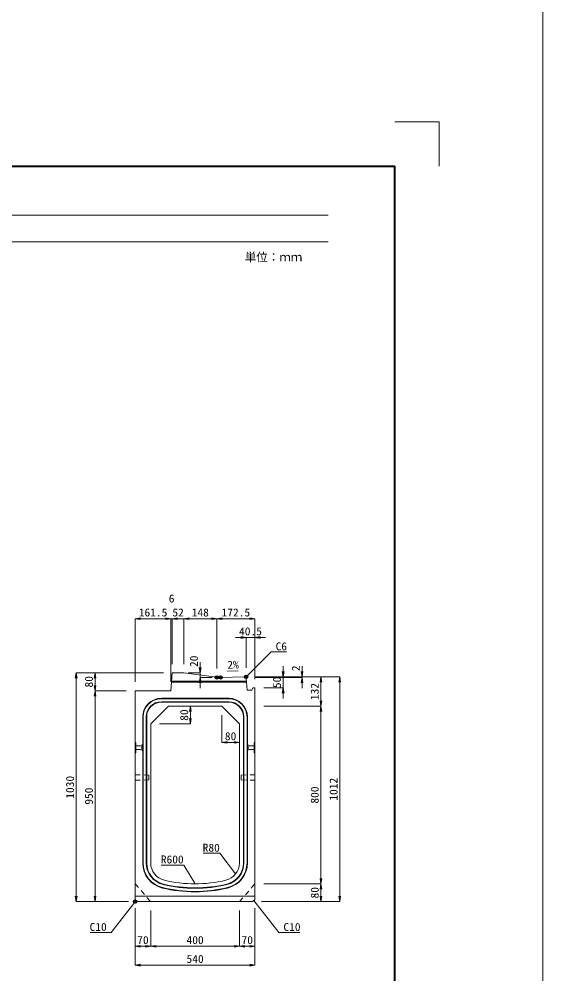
# Model space of a CAD drawing. Units: millimetres at full size; some dimension numbers follow another scale. Extents: x -1267 to 18002, y -8040 to 14480.
# Drawn here: x 15642 to 18002, y -5238 to -938 of the extents above; entities that cross this region are included whole.
import ezdxf
from ezdxf.enums import TextEntityAlignment as Align

# ---------------------------------------------------------------- set-up
doc = ezdxf.new("R2010")
doc.units = ezdxf.units.MM
doc.header["$LTSCALE"] = 30
doc.header["$PDMODE"] = 32
doc.header["$PDSIZE"] = 15
doc.linetypes.add('USER1', pattern=[1.35, 0.75, -0.6])
for name, color, linetype, lineweight in [('0_2', 7, 'Continuous', 13), ('Defpoints_3', 1, 'Continuous', 13), ('インサート', 3, 'USER1', 9), ('吊りマスター', 4, 'USER1', 9), ('図枠', 7, 'Continuous', 5), ('寸法線', 7, 'Continuous', 13), ('引出線', 4, 'Continuous', 13), ('本体', 2, 'Continuous', 13), ('目地', 132, 'Continuous', 5)]:
    doc.layers.add(name, color=color, linetype=linetype, lineweight=lineweight)
doc.layers.add('作業エリア', color=11, linetype='Continuous')
doc.styles.add('ＭＳ ゴシック', font='')
doc.styles.add('ＭＳ 明朝', font='')
doc.styles.get('ＭＳ ゴシック').set_extended_font_data('MS Gothic')
doc.styles.get('ＭＳ 明朝').set_extended_font_data('MS Mincho')

# ---------------------------------------------------------------- blocks, each defined once
blk = doc.blocks.new('open_arrow')
at = {"color": 0, "linetype": 'Continuous', "lineweight": -2}
blk.add_lwpolyline([(7.5, 1.25), (0, 0), (7.5, -1.25)], dxfattribs=at)

msp = doc.modelspace()

# ---------------------------------------------------------------- linework, layer by layer
at = {"layer": '0_2', "color": 5}
msp.add_line((18001.66, 14480.25), (18001.66, -8040.25), dxfattribs=at)
at = {"layer": 'Defpoints_3'}
for p in [(17334.44, -1400.17), (17534.44, -1600.17)]:
    msp.add_line(p, (17534.44, -1400.17), dxfattribs=at)
at = {"layer": 'インサート'}
for p, q in [((16167.64, -4210.51), (16194.64, -4210.51)), ((16167.64, -4210.51), (16167.64, -4227.51)), ((16197.64, -4206.51), (16194.64, -4206.51)), ((16194.64, -4206.51), (16194.64, -4231.51)), ((16197.64, -4231.51), (16197.64, -4206.51)), ((16671.24, -4206.51), (16674.24, -4206.51)), ((16671.24, -4231.51), (16671.24, -4206.51)), ((16674.24, -4206.51), (16674.24, -4231.51)), ((16701.24, -4210.51), (16674.24, -4210.51)), ((16701.24, -4210.51), (16701.24, -4227.51)), ((16167.64, -4227.51), (16194.64, -4227.51)), ((16194.64, -4231.51), (16197.64, -4231.51)), ((16674.24, -4231.51), (16671.24, -4231.51)), ((16701.24, -4227.51), (16674.24, -4227.51))]:
    msp.add_line(p, q, dxfattribs=at)
at = {"layer": '作業エリア'}
for p in [(16531.94, -3902.01), (16549.44, -3902.01), (16663.94, -3899.79), (16164.44, -4912.01)]:
    msp.add_point(p, dxfattribs=at)
at = {"layer": '吊りマスター'}
for p, q in [((16164.44, -4340.51), (16164.44, -4365.51)), ((16164.44, -4340.51), (16226.44, -4342.01)), ((16226.44, -4342.01), (16226.44, -4364.01)), ((16704.44, -4340.51), (16642.44, -4342.01)), ((16642.44, -4342.01), (16642.44, -4364.01)), ((16704.44, -4340.51), (16704.44, -4365.51)), ((16164.44, -4365.51), (16226.44, -4364.01)), ((16704.44, -4365.51), (16642.44, -4364.01))]:
    msp.add_line(p, q, dxfattribs=at)
at = {"layer": '図枠', "lineweight": 40}
for p in [(9534.44, -1600.17), (17334.44, -7140.17)]:
    msp.add_line(p, (17334.44, -1600.17), dxfattribs=at)
at = {"layer": '図枠', "lineweight": 13}
for p, q in [((9834.44, -1820.17), (17034.44, -1820.17)), ((9834.44, -1940.17), (17034.44, -1940.17))]:
    msp.add_line(p, q, dxfattribs=at)
at = {"layer": '寸法線'}
for p, q in [((16325.94, -3637.76), (16164.44, -3637.76)), ((16164.44, -3922.01), (16164.44, -3637.76)), ((16355.94, -3637.76), (16301.94, -3637.76)), ((16325.94, -3922.01), (16325.94, -3637.76)), ((16325.94, -3922.01), (16325.94, -3637.76)), ((16431.94, -3637.76), (16331.94, -3637.76)), ((16331.94, -3842.01), (16331.94, -3637.76)), ((16331.94, -3842.01), (16331.94, -3637.76)), ((16383.94, -3842.01), (16383.94, -3637.76)), ((16531.94, -3637.76), (16383.94, -3637.76)), ((16383.94, -3842.01), (16383.94, -3637.76)), ((16704.44, -3637.76), (16531.94, -3637.76)), ((16531.94, -3862.01), (16531.94, -3637.76)), ((16531.94, -3862.01), (16531.94, -3637.76)), ((16704.44, -3909.79), (16704.44, -3637.76)), ((16615.94, -3722.76), (16752.44, -3722.76)), ((16663.94, -3859.79), (16663.94, -3722.76)), ((16704.44, -3909.79), (16704.44, -3722.76)), ((16457.27, -3950.01), (16457.27, -3834.01)), ((16831.42, -3997.79), (16831.42, -3851.79)), ((16916.42, -3950.01), (16916.42, -3851.79)), ((15898.91, -4912.01), (15898.91, -3882.01)), ((16291.98, -3882.01), (15898.91, -3882.01)), ((15983.91, -3962.01), (15983.91, -3882.01)), ((16291.98, -3882.01), (15983.91, -3882.01)), ((16403.94, -3882.01), (16457.27, -3882.01)), ((16511.94, -3902.01), (16457.27, -3902.01)), ((16703.94, -3899.79), (17001.42, -3899.79)), ((16703.94, -3899.79), (17086.42, -3899.79)), ((16703.94, -3899.79), (16916.42, -3899.79)), ((16703.94, -3899.79), (16831.42, -3899.79)), ((16703.94, -3902.01), (16916.42, -3902.01)), ((17001.42, -4032.01), (17001.42, -3899.79)), ((17086.42, -4912.01), (17086.42, -3899.79)), ((16744.44, -3949.79), (16831.42, -3949.79)), ((15983.91, -4912.01), (15983.91, -3962.01)), ((16124.44, -3962.01), (15983.91, -3962.01)), ((16124.44, -3962.01), (15983.91, -3962.01)), ((16413.29, -4112.01), (16413.29, -4032.01)), ((16744.44, -4032.01), (17001.42, -4032.01)), ((16744.44, -4032.01), (17001.42, -4032.01)), ((17001.42, -4832.01), (17001.42, -4032.01)), ((16554.44, -4072.01), (16554.44, -4195.09)), ((16274.44, -4112.01), (16413.29, -4112.01)), ((16554.44, -4195.09), (16634.44, -4195.09)), ((16744.44, -4832.01), (17001.42, -4832.01)), ((16744.44, -4832.01), (17001.42, -4832.01)), ((17001.42, -4912.01), (17001.42, -4832.01)), ((16134.44, -4912.01), (15898.91, -4912.01)), ((16134.44, -4912.01), (15983.91, -4912.01)), ((16164.44, -4942.01), (16164.44, -5113.16)), ((16164.44, -4942.01), (16164.44, -5198.16)), ((16704.44, -4942.01), (16704.44, -5113.16)), ((16704.44, -4942.01), (16704.44, -5198.16)), ((16734.44, -4912.01), (17001.42, -4912.01)), ((16734.44, -4912.01), (17086.42, -4912.01)), ((16234.44, -4952.01), (16234.44, -5113.16)), ((16234.44, -4952.01), (16234.44, -5113.16)), ((16634.44, -4952.01), (16634.44, -5113.16)), ((16634.44, -4952.01), (16634.44, -5113.16)), ((16164.44, -5113.16), (16234.44, -5113.16)), ((16234.44, -5113.16), (16634.44, -5113.16)), ((16634.44, -5113.16), (16704.44, -5113.16)), ((16164.44, -5198.16), (16704.44, -5198.16))]:
    msp.add_line(p, q, dxfattribs=at)
at = {"layer": '引出線'}
for points in [[(16661.19, -3902.84), (16777.3, -3787.54), (16845.64, -3787.54)], [(16580.3, -3874.34), (16629.01, -3873.36), (16580.27, -3874.34)], [(16617.2, -4787.58), (16545.94, -4694.47), (16471.27, -4694.47)], [(16434.44, -4832.01), (16383.07, -4747.26), (16282.07, -4747.26)], [(16169.44, -4907.01), (16056.46, -5051.44), (15961.79, -5051.44)], [(16699.44, -4907.01), (16812.42, -5051.44), (16907.09, -5051.44)]]:
    msp.add_lwpolyline(points, dxfattribs=at)
at = {"layer": '本体'}
for p, q in [((16325.94, -3962.01), (16331.94, -3882.01)), ((16331.94, -3882.01), (16383.94, -3882.01)), ((16383.94, -3882.01), (16530.61, -3901.83)), ((16533.28, -3902.01), (16549.44, -3902.01)), ((16549.44, -3902.01), (16657.94, -3899.91)), ((16657.94, -3899.91), (16664.44, -3905.77)), ((16664.44, -3905.77), (16668.94, -3959.79)), ((16689.44, -3959.79), (16694.44, -3949.79)), ((16694.44, -3949.79), (16704.44, -3949.79)), ((16704.44, -4902.01), (16704.44, -3949.79)), ((16164.44, -4902.01), (16164.44, -3962.01)), ((16325.94, -3962.01), (16164.44, -3962.01)), ((16668.94, -3959.79), (16689.44, -3959.79)), ((16234.44, -4112.01), (16314.44, -4032.01)), ((16314.44, -4032.01), (16554.44, -4032.01)), ((16554.44, -4032.01), (16634.44, -4112.01)), ((16234.44, -4737.97), (16234.44, -4112.01)), ((16634.44, -4112.01), (16634.44, -4737.97)), ((16174.44, -4912.01), (16164.44, -4902.01)), ((16694.44, -4912.01), (16704.44, -4902.01)), ((16174.44, -4912.01), (16694.44, -4912.01))]:
    msp.add_line(p, q, dxfattribs=at)
at = {"layer": '本体', "lineweight": 9}
for p, q in [((16164.44, -4194.51), (16167.64, -4196.51)), ((16167.64, -4196.51), (16167.64, -4241.51)), ((16704.44, -4194.51), (16701.24, -4196.51)), ((16701.24, -4196.51), (16701.24, -4241.51)), ((16167.64, -4241.51), (16164.44, -4243.51)), ((16701.24, -4241.51), (16704.44, -4243.51)), ((16164.44, -4887.01), (16704.44, -4887.01))]:
    msp.add_line(p, q, dxfattribs=at)
at = {"layer": '本体', "linetype": 'USER1', "lineweight": 9}
for p, q in [((16164.44, -4832.01), (16234.44, -4912.01)), ((16634.44, -4912.01), (16704.44, -4832.01))]:
    msp.add_line(p, q, dxfattribs=at)
at = {"layer": '本体'}
for centre, radius, start, end in [((16533.28, -3882.01), 20, 262.30395, 270), ((16314.44, -4737.97), 80, 180, 256.65764), ((16554.44, -4737.97), 80, 283.34236, 0), ((16434.44, -4232.01), 600, 256.65764, 283.34236)]:
    msp.add_arc(centre, radius, start, end, dxfattribs=at)
at = {"layer": '目地'}
for p, q in [((16665.87, -3923.01), (16328.86, -3923.01)), ((16665.54, -3919.01), (16329.16, -3919.01)), ((16586.44, -3996.01), (16282.44, -3996.01)), ((16586.44, -3998.01), (16282.44, -3998.01)), ((16586.44, -4012.01), (16282.44, -4012.01)), ((16586.44, -4014.01), (16282.44, -4014.01)), ((16198.44, -4080.01), (16198.44, -4737.97)), ((16200.44, -4080.01), (16200.44, -4737.97)), ((16214.44, -4080.01), (16214.44, -4737.97)), ((16216.44, -4080.01), (16216.44, -4737.97)), ((16652.44, -4737.97), (16652.44, -4080.01)), ((16654.44, -4737.97), (16654.44, -4080.01)), ((16668.44, -4737.97), (16668.44, -4080.01)), ((16670.44, -4737.97), (16670.44, -4080.01))]:
    msp.add_line(p, q, dxfattribs=at)
for centre, radius, start, end in [((16282.44, -4080.01), 84, 90, 180), ((16282.44, -4080.01), 82, 90, 180), ((16586.44, -4080.01), 84, 0, 90), ((16586.44, -4080.01), 82, 0, 90), ((16282.44, -4080.01), 68, 90, 180), ((16282.44, -4080.01), 66, 90, 180), ((16586.44, -4080.01), 68, 0, 90), ((16586.44, -4080.01), 66, 0, 90), ((16314.44, -4737.97), 116, 180, 256.65764), ((16314.44, -4737.97), 114, 180, 256.65764), ((16314.44, -4737.97), 100, 180, 256.65764), ((16314.44, -4737.97), 98, 180, 256.65764), ((16554.44, -4737.97), 98, 283.34236, 0), ((16554.44, -4737.97), 100, 283.34236, 0), ((16554.44, -4737.97), 114, 283.34236, 0), ((16554.44, -4737.97), 116, 283.34236, 0), ((16434.44, -4232.01), 636, 256.65764, 283.34236), ((16434.44, -4232.01), 634, 256.65764, 283.34236), ((16434.44, -4232.01), 620, 256.65764, 283.34236), ((16434.44, -4232.01), 618, 256.65764, 283.34236)]:
    msp.add_arc(centre, radius, start, end, dxfattribs=at)

# ---------------------------------------------------------------- block references
at = {"layer": '寸法線', "xscale": 3.2, "yscale": 3.2}
for p in [(16164.44, -3637.76), (16331.94, -3637.76), (16383.94, -3637.76), (16383.94, -3637.76), (16531.94, -3637.76), (16704.44, -3722.76), (16554.44, -4195.09), (16164.44, -5113.16), (16234.44, -5113.16), (16634.44, -5113.16), (16164.44, -5198.16)]:
    msp.add_blockref('open_arrow', p, dxfattribs=at)
for p, rotation in [((16325.94, -3637.76), 180), ((16531.94, -3637.76), 180), ((16704.44, -3637.76), 180), ((16663.94, -3722.76), 180), ((16457.27, -3882.01), 90), ((15898.91, -3882.01), 270), ((15983.91, -3882.01), 270), ((16457.27, -3902.01), 270), ((16831.42, -3899.79), 90), ((16916.42, -3899.79), 90), ((16916.42, -3902.01), 270), ((17001.42, -3899.79), 270), ((17086.42, -3899.79), 270), ((15983.91, -3962.01), 90), ((16831.42, -3949.79), 270), ((15983.91, -3962.01), 270), ((16413.29, -4032.01), 270), ((17001.42, -4032.01), 90), ((17001.42, -4032.01), 270), ((16413.29, -4112.01), 90), ((16634.44, -4195.09), 180), ((17001.42, -4832.01), 90), ((17001.42, -4832.01), 270), ((15898.91, -4912.01), 90), ((15983.91, -4912.01), 90), ((17001.42, -4912.01), 90), ((17086.42, -4912.01), 90), ((16234.44, -5113.16), 180), ((16634.44, -5113.16), 180), ((16704.44, -5113.16), 180), ((16704.44, -5198.16), 180)]:
    msp.add_blockref('open_arrow', p, dxfattribs=dict(at, rotation=rotation))
at = {"layer": '引出線'}
for p, xscale, yscale, rotation in [((16580.3, -3874.34), 0.16, 0.16, 1.1), ((16661.19, -3902.84), 0.16, 0.16, 44.8), ((16617.2, -4787.58), 0.133, 0.133, 127.4), ((16434.44, -4832.01), 0.133, 0.133, 121.2), ((16169.44, -4907.01), 0.16, 0.16, 232), ((16699.44, -4907.01), 0.16, 0.16, 308)]:
    msp.add_blockref('open_arrow', p, dxfattribs=dict(at, xscale=xscale, yscale=yscale, rotation=rotation))

# ---------------------------------------------------------------- texts
at = {"layer": '図枠', "style": 'ＭＳ ゴシック'}
msp.add_text('単位：ｍｍ', height=37.98, dxfattribs=at).set_placement((16788.17, -2009.5), align=Align.MIDDLE_CENTER)
at = {"layer": '寸法線', "style": 'ＭＳ 明朝', "width": 1.05}
for s, p in [('6', (16328.94, -3546.92)), ('161.5', (16245.19, -3609.76)), ('52', (16357.94, -3609.76)), ('148', (16457.94, -3609.76)), ('172.5', (16618.19, -3609.76)), ('40.5', (16684.19, -3694.76)), ('80', (16594.44, -4167.09)), ('70', (16199.44, -5085.16)), ('400', (16434.44, -5085.16)), ('70', (16669.44, -5085.16)), ('540', (16434.44, -5170.16))]:
    msp.add_text(s, height=36.03, dxfattribs=at).set_placement(p, align=Align.MIDDLE_CENTER)
for s, p in [('20', (16429.27, -3829.5)), ('2', (16888.42, -3861.33)), ('80', (15955.91, -3922.01)), ('50', (16803.42, -3924.79)), ('132', (16973.42, -3965.9)), ('80', (16385.29, -4072.01)), ('1030', (15870.91, -4397.01)), ('1012', (17058.42, -4405.9)), ('950', (15955.91, -4437.01)), ('800', (16973.42, -4432.01)), ('80', (16973.42, -4872.01))]:
    msp.add_text(s, height=36.03, rotation=90, dxfattribs=at).set_placement(p, align=Align.MIDDLE_CENTER)
at = {"layer": '引出線', "style": 'ＭＳ 明朝', "width": 1.05}
for s, p in [('C6', (16797.3, -3744.34)), ('C10', (16832.42, -5008.24))]:
    msp.add_text(s, height=36.03, dxfattribs=at).set_placement(p, align=Align.TOP_LEFT)
msp.add_text('2%', height=36.03, rotation=1.146, dxfattribs=at).set_placement((16579.33, -3827.45), align=Align.TOP_LEFT)
for s, p in [('R80', (16545.94, -4651.27)), ('R600', (16383.07, -4704.06)), ('C10', (16036.46, -5008.24))]:
    msp.add_text(s, height=36.03, dxfattribs=at).set_placement(p, align=Align.TOP_RIGHT)

doc.saveas('drawing.dxf')
